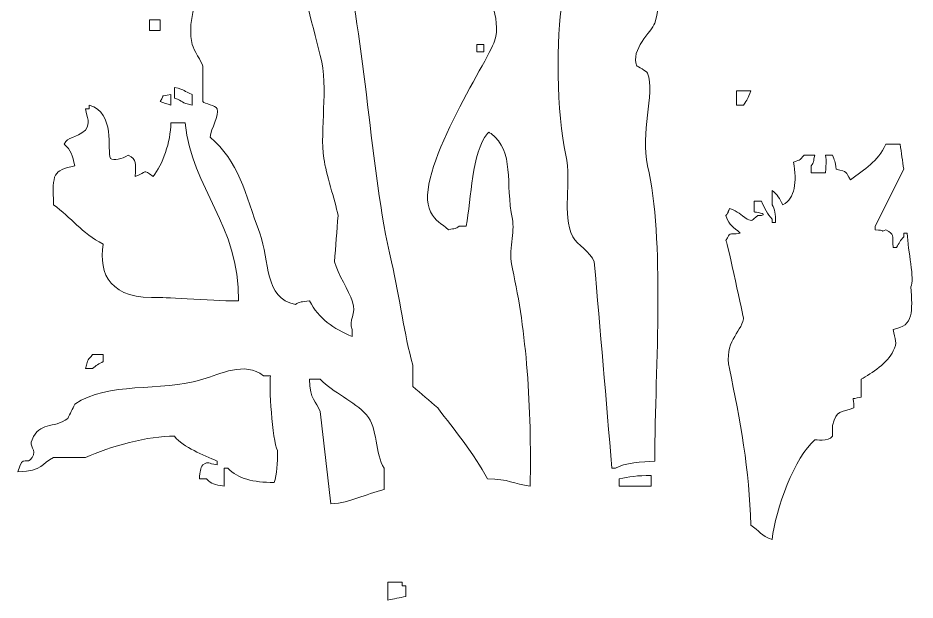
# Model space of a CAD drawing. Header units: millimetres. Extents: x 182 to 330, y 89 to 241.
# Drawn here: x 223.33 to 258.92, y 118.46 to 141.54 of the extents above; entities that cross this region are included whole.
import ezdxf

# ---------------------------------------------------------------- set-up
doc = ezdxf.new("R2010")
doc.units = ezdxf.units.MM
doc.layers.add('LAYER_1', color=160, linetype='Continuous')

# ---------------------------------------------------------------- blocks, each defined once
blk = doc.blocks.new('tree eucalypt')
at = {"layer": 'LAYER_1', "color": 7, "lineweight": 0}
for points, knots in [([(13.063, 34.428), (13.091, 38.327), (13.47, 43.174), (12.78, 46.14), (12.481, 47.424), (13.081, 48.968), (12.78, 49.809), (12.756, 49.878), (12.357, 50.091), (12.357, 50.091), (12.081, 50.736), (12.943, 51.455), (13.063, 51.784), (13.639, 53.373), (12.385, 55.933), (11.793, 56.3), (11.793, 56.3), (11.737, 56.285), (11.651, 56.723), (12.107, 57.504), (11.536, 63.492), (11.228, 64.767), (11.049, 65.511), (11.362, 65.977), (10.805, 66.319), (10.805, 66.225), (10.805, 66.131), (10.805, 66.037), (10.501, 65.814), (9.476, 63.452), (9.394, 63.073), (9.205, 62.209), (9.669, 60.855), (9.394, 59.687), (9.336, 59.441), (9.048, 59.091), (9.111, 58.699), (9.206, 58.119), (9.597, 57.109), (9.394, 56.159), (9.18, 55.161), (9.572, 53.602), (9.394, 52.631), (9.15, 51.308), (9.169, 48.185), (9.535, 46.563), (9.787, 45.446), (9.356, 44.239), (9.817, 43.318), (9.976, 43.001), (10.525, 42.733), (10.664, 42.33), (10.899, 39.602), (11.134, 36.873), (11.369, 34.146), (11.416, 34.146), (11.463, 34.146), (11.51, 34.146), (11.833, 34.36), (12.593, 34.404), (13.063, 34.428)], [0, 0, 0, 0, 1, 1, 1, 2, 2, 2, 3, 3, 3, 4, 4, 4, 5, 5, 5, 6, 6, 6, 7, 7, 7, 8, 8, 8, 9, 9, 9, 10, 10, 10, 11, 11, 11, 12, 12, 12, 13, 13, 13, 14, 14, 14, 15, 15, 15, 16, 16, 16, 17, 17, 17, 18, 18, 18, 19, 19, 19, 20, 20, 20, 20]), ([(8.124, 33.44), (8.179, 36.568), (7.984, 39.593), (7.418, 42.048), (7.242, 42.813), (7.524, 43.506), (7.418, 44.023), (7.123, 45.461), (7.524, 46.702), (6.571, 47.41), (6.435, 47.445), (6.518, 47.521), (6.43, 47.41), (5.791, 46.678), (5.799, 44.84), (5.584, 43.741), (5.49, 43.741), (5.396, 43.741), (5.301, 43.741), (5.15, 43.635), (5.168, 43.656), (4.878, 43.6), (4.606, 43.875), (4.356, 43.917), (4.173, 44.305), (3.419, 45.759), (6.461, 50.301), (6.713, 51.079), (7.015, 52.017), (6.311, 53.049), (6.43, 53.619), (7.739, 59.867), (3.34, 62.214), (-0.343, 64.343), (-0.343, 64.155), (-0.343, 63.967), (-0.343, 63.779), (0.443, 62.745), (0.308, 58.632), (0.645, 57.147), (0.645, 56.347), (0.645, 55.547), (0.645, 54.748), (1.646, 51.018), (1.733, 46.107), (2.62, 42.33), (2.972, 40.834), (3.116, 39.487), (3.467, 38.238), (3.467, 37.956), (3.467, 37.673), (3.467, 37.391), (3.796, 37.109), (4.126, 36.827), (4.455, 36.544), (5.132, 35.643), (5.903, 34.72), (6.43, 33.722), (7.294, 33.721), (7.451, 33.532), (8.124, 33.44)], [0, 0, 0, 0, 1, 1, 1, 2, 2, 2, 3, 3, 3, 4, 4, 4, 5, 5, 5, 6, 6, 6, 7, 7, 7, 8, 8, 8, 9, 9, 9, 10, 10, 10, 11, 11, 11, 12, 12, 12, 13, 13, 13, 14, 14, 14, 15, 15, 15, 16, 16, 16, 17, 17, 17, 18, 18, 18, 19, 19, 19, 20, 20, 20, 20]), ([(-4.717, 60.392), (-4.993, 59.819), (-5.262, 59.649), (-5.705, 59.263), (-5.309, 58.649), (-5.255, 57.065), (-5.282, 56.159), (-5.329, 55.971), (-5.376, 55.782), (-5.423, 55.594), (-5.336, 55.353), (-4.887, 53.717), (-5, 53.196), (-5.101, 52.725), (-5.496, 51.786), (-5.282, 50.938), (-5.23, 50.735), (-4.905, 50.242), (-4.858, 50.091), (-4.858, 49.621), (-4.858, 49.15), (-4.858, 48.68), (-4.802, 48.584), (-4.342, 48.544), (-4.294, 48.398), (-4.202, 48.116), (-4.531, 47.631), (-4.576, 47.269), (-3.44, 46.34), (-3.187, 45.044), (-2.601, 43.459), (-2.196, 42.364), (-2.45, 40.889), (-1.19, 40.637), (-1.023, 40.75), (-0.952, 40.746), (-0.625, 40.778), (-0.272, 40.076), (0.327, 39.68), (1.068, 39.367), (1.068, 39.461), (1.068, 39.555), (1.068, 39.649), (0.885, 40.017), (1.263, 40.232), (1.068, 40.778), (0.939, 41.14), (0.483, 41.884), (0.363, 42.33), (0.41, 42.941), (0.457, 43.553), (0.504, 44.164), (0.369, 44.813), (0.031, 45.794), (-0.061, 46.422), (-0.231, 47.59), (0.133, 49.172), (-0.202, 50.514), (-0.546, 51.896), (-0.977, 53.412), (-1.331, 54.889), (-1.882, 57.189), (-1.244, 58.004), (-2.742, 59.404), (-3.014, 59.659), (-3.6, 60.322), (-3.871, 60.11), (-4.012, 59.593), (-4.153, 59.075), (-4.294, 58.558), (-4.341, 58.558), (-4.388, 58.558), (-4.435, 58.558), (-4.435, 59.075), (-4.435, 59.593), (-4.435, 60.11), (-4.558, 60.214), (-4.594, 60.288), (-4.717, 60.392)], [0, 0, 0, 0, 1, 1, 1, 2, 2, 2, 3, 3, 3, 4, 4, 4, 5, 5, 5, 6, 6, 6, 7, 7, 7, 8, 8, 8, 9, 9, 9, 10, 10, 10, 11, 11, 11, 12, 12, 12, 13, 13, 13, 14, 14, 14, 15, 15, 15, 16, 16, 16, 17, 17, 17, 18, 18, 18, 19, 19, 19, 20, 20, 20, 21, 21, 21, 22, 22, 22, 23, 23, 23, 24, 24, 24, 25, 25, 25, 26, 26, 26, 26]), ([(-6.975, 51.925), (-6.975, 51.784), (-6.975, 51.643), (-6.975, 51.502), (-6.834, 51.502), (-6.693, 51.502), (-6.552, 51.502), (-6.552, 51.643), (-6.552, 51.784), (-6.552, 51.925), (-6.693, 51.925), (-6.834, 51.925), (-6.975, 51.925)], [0, 0, 0, 0, 1, 1, 1, 2, 2, 2, 3, 3, 3, 4, 4, 4, 4]), ([(6.007, 50.938), (6.101, 50.938), (6.195, 50.938), (6.289, 50.938), (6.289, 50.844), (6.289, 50.749), (6.289, 50.655), (6.195, 50.655), (6.101, 50.655), (6.007, 50.655), (6.007, 50.749), (6.007, 50.844), (6.007, 50.938)], [0, 0, 0, 0, 1, 1, 1, 2, 2, 2, 3, 3, 3, 4, 4, 4, 4]), ([(-5.987, 49.244), (-5.987, 49.103), (-5.987, 48.962), (-5.987, 48.821), (-5.611, 48.683), (-5.745, 48.64), (-5.282, 48.539), (-5.282, 48.68), (-5.282, 48.821), (-5.282, 48.962), (-5.659, 49.1), (-5.524, 49.143), (-5.987, 49.244)], [0, 0, 0, 0, 1, 1, 1, 2, 2, 2, 3, 3, 3, 4, 4, 4, 4]), ([(-6.129, 48.962), (-6.586, 48.845), (-6.344, 49.031), (-6.552, 48.68), (-6.411, 48.633), (-6.27, 48.586), (-6.129, 48.539), (-6.129, 48.68), (-6.129, 48.821), (-6.129, 48.962)], [0, 0, 0, 0, 1, 1, 1, 2, 2, 2, 3, 3, 3, 3]), ([(16.308, 49.103), (16.308, 48.915), (16.308, 48.727), (16.308, 48.539), (16.402, 48.539), (16.496, 48.539), (16.59, 48.539), (16.726, 48.788), (16.768, 48.776), (16.872, 49.103), (16.684, 49.103), (16.496, 49.103), (16.308, 49.103)], [0, 0, 0, 0, 1, 1, 1, 2, 2, 2, 3, 3, 3, 4, 4, 4, 4]), ([(-3.447, 40.778), (-3.399, 43.821), (-5.289, 45.174), (-5.564, 47.833), (-5.752, 47.833), (-5.94, 47.833), (-6.129, 47.833), (-6.135, 47.084), (-6.459, 46.171), (-6.834, 45.717), (-7.277, 46.027), (-7.039, 45.885), (-7.54, 45.717), (-7.535, 46.267), (-7.469, 46.351), (-7.822, 46.563), (-8.068, 46.385), (-8.401, 46.351), (-8.527, 46.422), (-8.674, 46.765), (-8.311, 48.247), (-9.374, 48.539), (-9.374, 48.492), (-9.374, 48.445), (-9.374, 48.398), (-9.421, 48.398), (-9.468, 48.398), (-9.515, 48.398), (-9.445, 48.009), (-9.317, 47.872), (-9.515, 47.551), (-9.901, 47.198), (-10.219, 47.322), (-10.362, 46.987), (-10.088, 46.76), (-10.034, 46.554), (-9.938, 46.14), (-10.813, 45.921), (-10.824, 45.87), (-10.785, 44.588), (-10.072, 44.084), (-9.685, 43.47), (-8.809, 43.036), (-9.016, 41.825), (-8.52, 40.816), (-6.552, 40.919), (-6.552, 40.919), (-4.038, 40.772), (-3.447, 40.778)], [0, 0, 0, 0, 1, 1, 1, 2, 2, 2, 3, 3, 3, 4, 4, 4, 5, 5, 5, 6, 6, 6, 7, 7, 7, 8, 8, 8, 9, 9, 9, 10, 10, 10, 11, 11, 11, 12, 12, 12, 13, 13, 13, 14, 14, 14, 15, 15, 15, 16, 16, 16, 16]), ([(20.259, 45.999), (20.218, 46.328), (20.195, 46.348), (20.118, 46.563), (20.024, 46.563), (19.93, 46.563), (19.836, 46.563), (19.887, 46.243), (19.867, 46.35), (19.836, 45.858), (19.648, 45.858), (19.459, 45.858), (19.271, 45.858), (19.271, 45.952), (19.271, 46.046), (19.271, 46.14), (19.377, 46.291), (19.356, 46.273), (19.412, 46.563), (19.271, 46.563), (19.13, 46.563), (18.989, 46.563), (18.799, 46.334), (18.899, 46.405), (18.566, 46.281), (18.704, 45.51), (18.648, 44.842), (18.143, 44.588), (18.008, 44.858), (17.945, 44.976), (17.719, 45.152), (17.719, 44.964), (17.719, 44.776), (17.719, 44.588), (17.843, 44.405), (17.845, 44.24), (17.86, 43.882), (17.813, 43.882), (17.766, 43.882), (17.719, 43.882), (17.719, 43.929), (17.719, 43.976), (17.719, 44.023), (17.533, 44.216), (17.42, 44.472), (17.296, 44.729), (17.202, 44.729), (17.108, 44.729), (17.014, 44.729), (17.014, 44.588), (17.014, 44.447), (17.014, 44.305), (17.014, 44.305), (17.574, 44.244), (17.296, 44.164), (17.249, 44.164), (17.202, 44.164), (17.155, 44.164), (16.91, 43.978), (16.928, 43.921), (16.731, 44.023), (16.439, 44.204), (16.407, 44.316), (16.026, 44.447), (15.937, 44.199), (15.999, 44.31), (15.885, 44.164), (16.039, 43.719), (16.183, 43.746), (16.449, 43.459), (15.944, 43.4), (16.094, 43.525), (15.885, 43.177), (15.955, 43.063), (16.59, 40.072), (16.59, 40.072), (16.469, 39.504), (15.806, 39.152), (16.026, 38.097), (16.444, 36.09), (16.833, 34.07), (16.872, 31.888), (17.21, 31.668), (17.285, 31.475), (17.719, 31.323), (17.861, 32.536), (18.62, 34.609), (19.412, 35.274), (19.426, 35.286), (19.947, 35.193), (20.118, 35.416), (20.118, 35.557), (20.118, 35.698), (20.118, 35.839), (20.281, 36.493), (20.429, 36.327), (20.965, 36.544), (20.992, 37.052), (20.755, 36.837), (21.247, 36.968), (21.247, 37.203), (21.247, 37.438), (21.247, 37.673), (21.654, 37.919), (22.328, 38.327), (22.517, 38.802), (22.715, 39.118), (22.594, 39.264), (22.517, 39.649), (23.362, 39.789), (23.283, 40.369), (23.222, 41.342), (23.39, 41.619), (23.1, 42.772), (23.081, 43.459), (23.034, 43.459), (22.987, 43.459), (22.94, 43.459), (22.94, 43.412), (22.94, 43.365), (22.94, 43.318), (22.811, 43.186), (22.752, 43.07), (22.658, 42.894), (22.611, 42.894), (22.564, 42.894), (22.517, 42.894), (22.497, 43.426), (22.583, 43.39), (22.235, 43.6), (22.017, 43.5), (22.215, 43.582), (21.811, 43.6), (21.811, 43.647), (21.811, 43.694), (21.811, 43.741), (21.811, 43.741), (22.94, 45.999), (22.94, 45.999), (22.893, 46.328), (22.846, 46.657), (22.799, 46.987), (22.611, 46.987), (22.423, 46.987), (22.235, 46.987), (21.891, 46.293), (21.404, 46.013), (20.824, 45.575), (20.618, 45.929), (20.741, 45.88), (20.259, 45.999)], [0, 0, 0, 0, 1, 1, 1, 2, 2, 2, 3, 3, 3, 4, 4, 4, 5, 5, 5, 6, 6, 6, 7, 7, 7, 8, 8, 8, 9, 9, 9, 10, 10, 10, 11, 11, 11, 12, 12, 12, 13, 13, 13, 14, 14, 14, 15, 15, 15, 16, 16, 16, 17, 17, 17, 18, 18, 18, 19, 19, 19, 20, 20, 20, 21, 21, 21, 22, 22, 22, 23, 23, 23, 24, 24, 24, 25, 25, 25, 26, 26, 26, 27, 27, 27, 28, 28, 28, 29, 29, 29, 30, 30, 30, 31, 31, 31, 32, 32, 32, 33, 33, 33, 34, 34, 34, 35, 35, 35, 36, 36, 36, 37, 37, 37, 38, 38, 38, 39, 39, 39, 40, 40, 40, 41, 41, 41, 42, 42, 42, 43, 43, 43, 44, 44, 44, 45, 45, 45, 46, 46, 46, 47, 47, 47, 48, 48, 48, 49, 49, 49, 50, 50, 50, 50]), ([(-9.233, 38.661), (-9.422, 38.393), (-9.414, 38.538), (-9.515, 38.097), (-9.421, 38.097), (-9.327, 38.097), (-9.233, 38.097), (-9.101, 38.225), (-8.985, 38.284), (-8.809, 38.379), (-8.809, 38.473), (-8.809, 38.567), (-8.809, 38.661), (-8.951, 38.661), (-9.092, 38.661), (-9.233, 38.661)], [0, 0, 0, 0, 1, 1, 1, 2, 2, 2, 3, 3, 3, 4, 4, 4, 5, 5, 5, 5]), ([(-12.196, 34.004), (-11.174, 34.041), (-11.283, 34.335), (-10.785, 34.569), (-10.362, 34.569), (-9.938, 34.569), (-9.515, 34.569), (-8.563, 35.021), (-7.001, 35.44), (-5.987, 35.416), (-5.618, 34.956), (-4.849, 34.688), (-4.294, 34.428), (-4.294, 34.381), (-4.294, 34.334), (-4.294, 34.287), (-4.695, 34.332), (-4.586, 34.436), (-4.858, 34.287), (-4.972, 34.12), (-4.968, 34.049), (-5, 33.722), (-4.905, 33.722), (-4.811, 33.722), (-4.717, 33.722), (-4.488, 33.511), (-4.432, 33.503), (-4.012, 33.44), (-4.012, 33.675), (-4.012, 33.91), (-4.012, 34.146), (-3.965, 34.146), (-3.918, 34.146), (-3.871, 34.146), (-3.448, 33.732), (-2.879, 33.587), (-2.036, 33.581), (-1.926, 33.897), (-1.892, 34.348), (-1.895, 34.851), (-2.124, 35.251), (-2.237, 37.481), (-2.177, 37.814), (-2.271, 37.814), (-2.365, 37.814), (-2.46, 37.814), (-3.187, 38.402), (-4.187, 37.875), (-4.858, 37.673), (-6.577, 37.158), (-8.631, 37.602), (-9.938, 36.686), (-10.032, 36.497), (-10.127, 36.309), (-10.221, 36.121), (-10.799, 35.7), (-11.339, 36.012), (-11.632, 35.274), (-11.793, 35.005), (-11.429, 34.905), (-11.632, 34.569), (-11.839, 34.226), (-11.993, 34.776), (-12.196, 34.004)], [0, 0, 0, 0, 1, 1, 1, 2, 2, 2, 3, 3, 3, 4, 4, 4, 5, 5, 5, 6, 6, 6, 7, 7, 7, 8, 8, 8, 9, 9, 9, 10, 10, 10, 11, 11, 11, 12, 12, 12, 13, 13, 13, 14, 14, 14, 15, 15, 15, 16, 16, 16, 17, 17, 17, 18, 18, 18, 19, 19, 19, 20, 20, 20, 21, 21, 21, 21]), ([(-0.625, 37.673), (-0.617, 36.847), (-0.371, 36.808), (-0.202, 36.403), (-0.061, 35.18), (0.08, 33.957), (0.221, 32.734), (1.05, 32.794), (1.536, 33.119), (2.338, 33.299), (2.338, 33.581), (2.338, 33.863), (2.338, 34.146), (1.953, 34.71), (2.084, 35.76), (1.633, 36.262), (1.135, 36.816), (0.32, 37.134), (-0.202, 37.673), (-0.343, 37.673), (-0.484, 37.673), (-0.625, 37.673)], [0, 0, 0, 0, 1, 1, 1, 2, 2, 2, 3, 3, 3, 4, 4, 4, 5, 5, 5, 6, 6, 6, 7, 7, 7, 7]), ([(12.921, 33.44), (12.921, 33.581), (12.921, 33.722), (12.921, 33.863), (12.382, 33.866), (12.037, 33.802), (11.651, 33.722), (11.651, 33.628), (11.651, 33.534), (11.651, 33.44), (12.075, 33.44), (12.498, 33.44), (12.921, 33.44)], [0, 0, 0, 0, 1, 1, 1, 2, 2, 2, 3, 3, 3, 4, 4, 4, 4]), ([(2.479, 29.63), (2.479, 29.395), (2.479, 29.16), (2.479, 28.924), (2.714, 28.971), (2.95, 29.019), (3.185, 29.066), (3.185, 29.207), (3.185, 29.348), (3.185, 29.489), (3.138, 29.489), (3.091, 29.489), (3.044, 29.489), (3.044, 29.536), (3.044, 29.583), (3.044, 29.63), (2.856, 29.63), (2.667, 29.63), (2.479, 29.63)], [0, 0, 0, 0, 1, 1, 1, 2, 2, 2, 3, 3, 3, 4, 4, 4, 5, 5, 5, 6, 6, 6, 6])]:
    blk.add_open_spline(points, degree=3, knots=knots, dxfattribs=at)

msp = doc.modelspace()

# ---------------------------------------------------------------- block references
at = {"linetype": 'Continuous', "lineweight": 0}
msp.add_blockref('tree eucalypt', (235.526, 89.54), dxfattribs=at)

doc.saveas('drawing.dxf')
